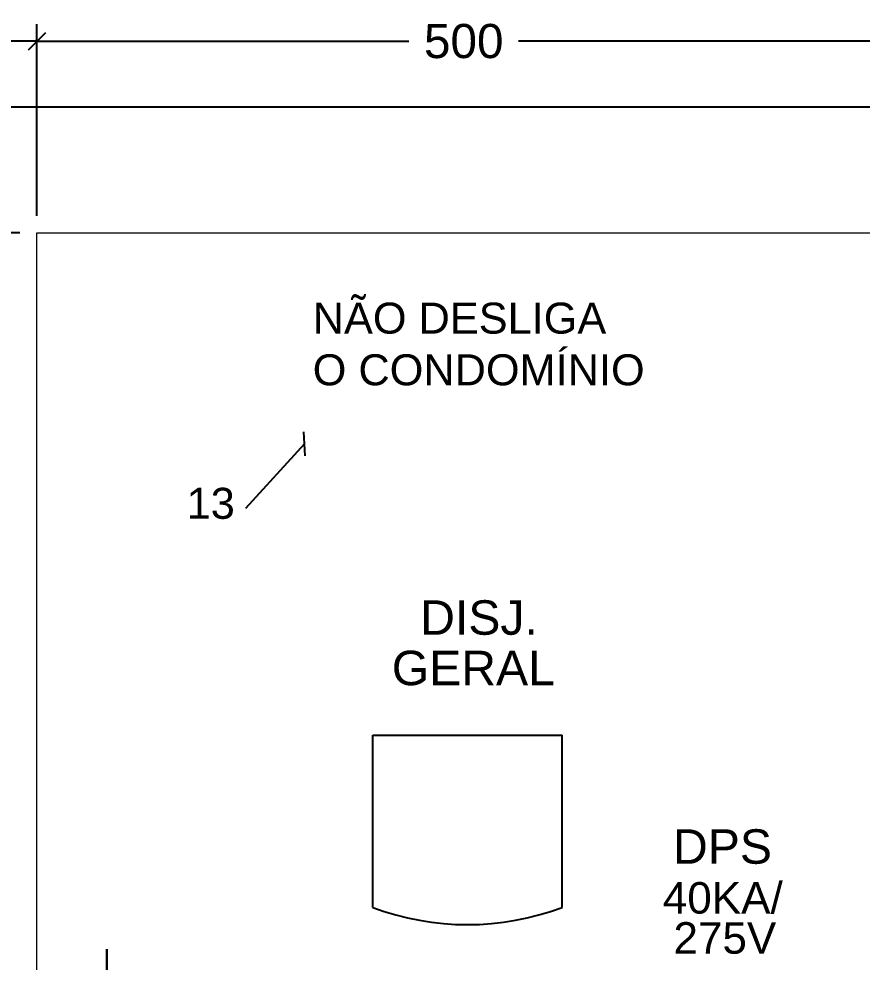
# Model space of a CAD drawing. Header units: inches. Extents: x -3 to 923, y -103 to 154.
# Drawn here: x 257.307 to 257.801, y -88.177 to -87.625 of the extents above; entities that cross this region are included whole.
import ezdxf
from ezdxf.enums import TextEntityAlignment as Align

# ---------------------------------------------------------------- set-up
doc = ezdxf.new("R2010")
doc.units = ezdxf.units.IN
doc.header["$LTSCALE"] = 10
doc.header["$MEASUREMENT"] = 0
doc.layers.get('DEFPOINTS').update_dxf_attribs({"color": 8})
for name, color, linetype in [('Cotas', 1, 'Continuous'), ('DI-Textos_do_diagrama', 7, 'Continuous'), ('DIMENSIONAMENTO', 5, 'Continuous'), ('EL-Textos_condutos', 7, 'Continuous'), ('PARA-RAIOS', 240, 'Continuous'), ('QUADROS_E_CAIXAS', 240, 'Continuous'), ('TXT', 7, 'Continuous')]:
    doc.layers.add(name, color=color, linetype=linetype)
doc.layers.add('EL-Condutos', color=4, linetype='Continuous', lineweight=30)
doc.styles.add('Arial', font='arial.ttf')
doc.dimstyles.new('10', dxfattribs={"dimtxt": 0.02, "dimasz": 0.01, "dimexe": 0.01, "dimexo": 0.01, "dimgap": 0.09, "dimtad": 0, "dimtih": 1, "dimtoh": 1, "dimdec": 0, "dimlfac": 1000, "dimzin": 0, "dimdsep": 46, "dimtxsty": 'Arial', "dimblk": 'OBLIQUE', "dimcen": 0, "dimdle": 0.02, "dimclrt": 7, "dimadec": 0, "dimazin": 0, "dimtfac": 1, "dimtdec": 0, "dimtofl": 0, "dimtmove": 0, "dimatfit": 3, "dimldrblk": 'OBLIQUE', "dimfxl": 0, "dimtolj": 1, "dimtzin": 0, "dimarcsym": 0})
doc.dimstyles.new('RICARDO-1-10', dxfattribs={"dimtxt": 0.02, "dimasz": 0.01, "dimexe": 0.01, "dimexo": 0.01, "dimgap": 0.01, "dimtad": 0, "dimtih": 1, "dimtoh": 1, "dimdec": 0, "dimlfac": 1000, "dimzin": 0, "dimdsep": 46, "dimtxsty": 'Arial', "dimblk": 'OBLIQUE', "dimcen": 0, "dimclrt": 2, "dimadec": 0, "dimazin": 0, "dimtfac": 1, "dimtdec": 0, "dimtofl": 0, "dimtmove": 0, "dimatfit": 3, "dimldrblk": 'CLOSEDBLANK', "dimfxl": 0, "dimtolj": 1, "dimtzin": 0, "dimarcsym": 0})
doc.dimstyles.get("Standard").update_dxf_attribs({"dimtxt": 0.18, "dimasz": 0.18, "dimexe": 0.18, "dimexo": 0.0625, "dimgap": 0.09, "dimtad": 0, "dimtih": 1, "dimtoh": 1, "dimdec": 4, "dimzin": 0, "dimdsep": 46, "dimtxsty": 'Standard', "dimcen": 0.09, "dimadec": 0, "dimazin": 0, "dimtfac": 1, "dimtdec": 4, "dimtofl": 0, "dimtmove": 0, "dimatfit": 3, "dimfxl": 0, "dimtolj": 1, "dimtzin": 0, "dimarcsym": 0})

# ---------------------------------------------------------------- blocks, each defined once
blk = doc.blocks.new('_Oblique')
at = {"color": 0, "linetype": 'ByBlock', "lineweight": -2}
blk.add_line((-0.5, -0.5), (0.5, 0.5), dxfattribs=at)
blk = doc.blocks.new('*D22')
at = {"layer": 'DEFPOINTS', "color": 0, "transparency": 16777216}
for p in [(257.31776, -87.638), (257.31776, -87.75017), (257.81776, -87.75017)]:
    blk.add_point(p, dxfattribs=at)
at = {"layer": 'TXT', "color": 0, "lineweight": -2, "transparency": 16777216}
for p, q in [((257.31776, -87.74017), (257.31776, -87.628)), ((257.81776, -87.74017), (257.81776, -87.628)), ((257.31776, -87.638), (257.5357, -87.638)), ((257.81776, -87.638), (257.59982, -87.638))]:
    blk.add_line(p, q, dxfattribs=at)
at = {"layer": 'TXT', "color": 0, "lineweight": -2, "transparency": 16777216, "xscale": 0.01, "yscale": 0.01, "zscale": 0.01, "rotation": 180}
blk.add_blockref('_Oblique', (257.31776, -87.638), dxfattribs=at)
at = {"layer": 'TXT', "color": 0, "lineweight": -2, "transparency": 16777216, "xscale": 0.01, "yscale": 0.01, "zscale": 0.01}
blk.add_blockref('_Oblique', (257.81776, -87.638), dxfattribs=at)
at = {"layer": 'TXT', "color": 2, "transparency": 16777216, "insert": (257.56776, -87.638), "char_height": 0.02, "attachment_point": 5, "style": 'Arial'}
blk.add_mtext('\\A1;500', dxfattribs=at)
blk = doc.blocks.new('_ClosedBlank')
at = {"color": 0, "linetype": 'ByBlock', "lineweight": -2}
for p, q in [((-1, 0.167), (0, 0)), ((-1, 0.167), (-1, -0.167)), ((0, 0), (-1, -0.167))]:
    blk.add_line(p, q, dxfattribs=at)
blk = doc.blocks.new('*D23')
at = {"layer": 'DEFPOINTS', "color": 0, "transparency": 16777216}
for p in [(257.31776, -87.75017), (257.24839, -88.33017), (257.31776, -88.33017)]:
    blk.add_point(p, dxfattribs=at)
at = {"layer": 'TXT', "color": 0, "lineweight": -2, "transparency": 16777216}
for p, q in [((257.30776, -87.75017), (257.23839, -87.75017)), ((257.24839, -87.75017), (257.24839, -88.01996)), ((257.24839, -88.33017), (257.24839, -88.06038)), ((257.30776, -88.33017), (257.23839, -88.33017))]:
    blk.add_line(p, q, dxfattribs=at)
at = {"layer": 'TXT', "color": 0, "lineweight": -2, "transparency": 16777216, "xscale": 0.01, "yscale": 0.01, "zscale": 0.01}
for p, rotation in [((257.24839, -87.75017), 90), ((257.24839, -88.33017), 270)]:
    blk.add_blockref('_Oblique', p, dxfattribs=dict(at, rotation=rotation))
at = {"layer": 'TXT', "color": 2, "transparency": 16777216, "insert": (257.24839, -88.04017), "char_height": 0.02, "attachment_point": 5, "style": 'Arial'}
blk.add_mtext('\\A1;580', dxfattribs=at)
blk = doc.blocks.new('*D33')
at = {"layer": 'DEFPOINTS', "color": 0, "transparency": 16777216}
for p in [(257.01546, -87.638), (257.01546, -87.75017), (257.31776, -87.75017)]:
    blk.add_point(p, dxfattribs=at)
at = {"layer": 'TXT', "color": 0, "lineweight": -2, "transparency": 16777216}
for p, q in [((257.01546, -87.74017), (257.01546, -87.628)), ((257.31776, -87.74017), (257.31776, -87.628)), ((257.01546, -87.638), (257.13463, -87.638)), ((257.31776, -87.638), (257.1986, -87.638))]:
    blk.add_line(p, q, dxfattribs=at)
at = {"layer": 'TXT', "color": 0, "lineweight": -2, "transparency": 16777216, "xscale": 0.01, "yscale": 0.01, "zscale": 0.01, "rotation": 180}
blk.add_blockref('_Oblique', (257.01546, -87.638), dxfattribs=at)
at = {"layer": 'TXT', "color": 0, "lineweight": -2, "transparency": 16777216, "xscale": 0.01, "yscale": 0.01, "zscale": 0.01}
blk.add_blockref('_Oblique', (257.31776, -87.638), dxfattribs=at)
at = {"layer": 'TXT', "color": 2, "transparency": 16777216, "insert": (257.16661, -87.638), "char_height": 0.02, "attachment_point": 5, "style": 'Arial'}
blk.add_mtext('\\A1;302', dxfattribs=at)
blk = doc.blocks.new('*D68')
at = {"layer": 'DEFPOINTS', "color": 0, "transparency": 16777216}
for p in [(257.11565, -87.67655), (257.94416, -87.67655), (257.15028, -89.16324)]:
    blk.add_point(p, dxfattribs=at)
at = {"layer": 'TXT', "color": 0, "lineweight": -2, "transparency": 16777216}
for p, q in [((257.93416, -87.67655), (257.10565, -87.67655)), ((257.11565, -87.67655), (257.11565, -88.39968)), ((257.11565, -89.16324), (257.11565, -88.44011)), ((257.14028, -89.16324), (257.10565, -89.16324))]:
    blk.add_line(p, q, dxfattribs=at)
at = {"layer": 'TXT', "color": 0, "lineweight": -2, "transparency": 16777216, "xscale": 0.01, "yscale": 0.01, "zscale": 0.01}
for p, rotation in [((257.11565, -87.67655), 90), ((257.11565, -89.16324), 270)]:
    blk.add_blockref('_Oblique', p, dxfattribs=dict(at, rotation=rotation))
at = {"layer": 'TXT', "color": 2, "transparency": 16777216, "insert": (257.11565, -88.41989), "char_height": 0.02, "attachment_point": 5, "style": 'Arial'}
blk.add_mtext('\\A1;1487', dxfattribs=at)

msp = doc.modelspace()

# ---------------------------------------------------------------- linework, layer by layer
at = {"layer": 'EL-Condutos'}
msp.add_line((257.35869, -88.26318), (257.35869, -88.16989), dxfattribs=at)
at = {"layer": 'EL-Textos_condutos', "linetype": 'Continuous', "lineweight": 0}
for p, q in [((257.31776, -88.33017), (257.31776, -87.75017)), ((257.31776, -87.75017), (257.81776, -87.75017))]:
    msp.add_line(p, q, dxfattribs=at)
at = {"layer": 'QUADROS_E_CAIXAS', "color": 7, "linetype": 'Continuous', "ltscale": 0.1}
for p, q in [((257.51446, -88.04449), (257.62542, -88.04449)), ((257.51446, -88.14536), (257.51446, -88.04449)), ((257.62542, -88.14536), (257.62542, -88.04449))]:
    msp.add_line(p, q, dxfattribs=at)
msp.add_arc((257.56994, -87.99783), 0.15761, 249.3903, 290.6097, dxfattribs=at)

# ---------------------------------------------------------------- texts
at = {"layer": 'Cotas', "color": 7, "linetype": 'Continuous', "insert": (257.43369, -87.90879), "char_height": 0.018157, "attachment_point": 6, "style": 'Arial'}
msp.add_mtext('13', dxfattribs=at)
at = {"layer": 'DI-Textos_do_diagrama', "style": 'Arial'}
for s, p in [('40KA/', (257.71949, -88.15454)), ('275V', (257.72072, -88.17802))]:
    msp.add_text(s, height=0.018459, dxfattribs=at).set_placement(p, align=Align.BOTTOM_CENTER)
at = {"layer": 'DIMENSIONAMENTO', "color": 7, "linetype": 'Continuous', "insert": (257.47931, -87.81544), "char_height": 0.0181565, "attachment_point": 4, "style": 'Arial'}
msp.add_mtext('NÃO DESLIGA \\PO CONDOMÍNIO', dxfattribs=at)
at = {"layer": 'QUADROS_E_CAIXAS', "color": 7, "style": 'Arial'}
for s, p in [('DISJ.', (257.54227, -87.98564)), ('GERAL', (257.52561, -88.01519)), ('DPS', (257.69036, -88.11978))]:
    msp.add_text(s, height=0.020174, dxfattribs=at).set_placement(p)

# ---------------------------------------------------------------- dimensions: what is measured, and where the dimension line sits
at = {"layer": 'TXT'}
dim = msp.add_linear_dim(base=(257.01546, -87.638), p1=(257.31776, -87.75017), p2=(257.01546, -87.75017), dimstyle='RICARDO-1-10', dxfattribs=at)
dim.commit()
dim.dimension.update_dxf_attribs({"geometry": '*D33', "text_midpoint": (257.16661, -87.638)})
dim = msp.add_linear_dim(base=(257.31776, -87.638), p1=(257.81776, -87.75017), p2=(257.31776, -87.75017), angle=180, dimstyle='RICARDO-1-10', override={"dimtmove": 1}, dxfattribs=at)
dim.commit()
dim.dimension.update_dxf_attribs({"geometry": '*D22', "text_midpoint": (257.56776, -87.638)})
for base, p1, p2, picture, middle in [((257.11565, -87.67655), (257.15028, -89.16324), (257.94416, -87.67655), '*D68', (257.11565, -88.41989)), ((257.24839, -88.33017), (257.31776, -87.75017), (257.31776, -88.33017), '*D23', (257.24839, -88.04017))]:
    dim = msp.add_linear_dim(base=base, p1=p1, p2=p2, angle=90, dimstyle='RICARDO-1-10', dxfattribs=at)
    dim.commit()
    dim.dimension.update_dxf_attribs({"geometry": picture, "text_midpoint": middle})

# ---------------------------------------------------------------- leaders
at = {"layer": 'Cotas', "linetype": 'Continuous'}
msp.add_leader([(257.47454, -87.87376), (257.44, -87.91177)], dimstyle='10', dxfattribs=at)
at = {"layer": 'PARA-RAIOS', "color": 5}
msp.add_leader([(257.68357, -89.269), (257.74653, -89.22492)], dimstyle='Standard', override={"dimtxt": 1.7, "dimasz": 1.7, "dimexe": 1, "dimexo": 1, "dimgap": 0, "dimtad": 1, "dimtih": 0, "dimtoh": 0, "dimdec": 0, "dimzin": 8, "dimcen": 1, "dimclrd": 5, "dimclre": 5, "dimclrt": 7, "dimtdec": 0, "dimtofl": 1, "dimatfit": 3}, dxfattribs=at)

doc.saveas('drawing.dxf')
